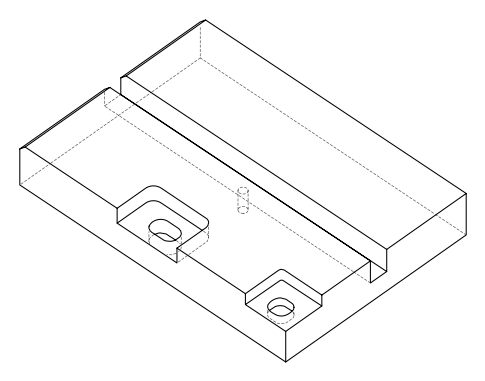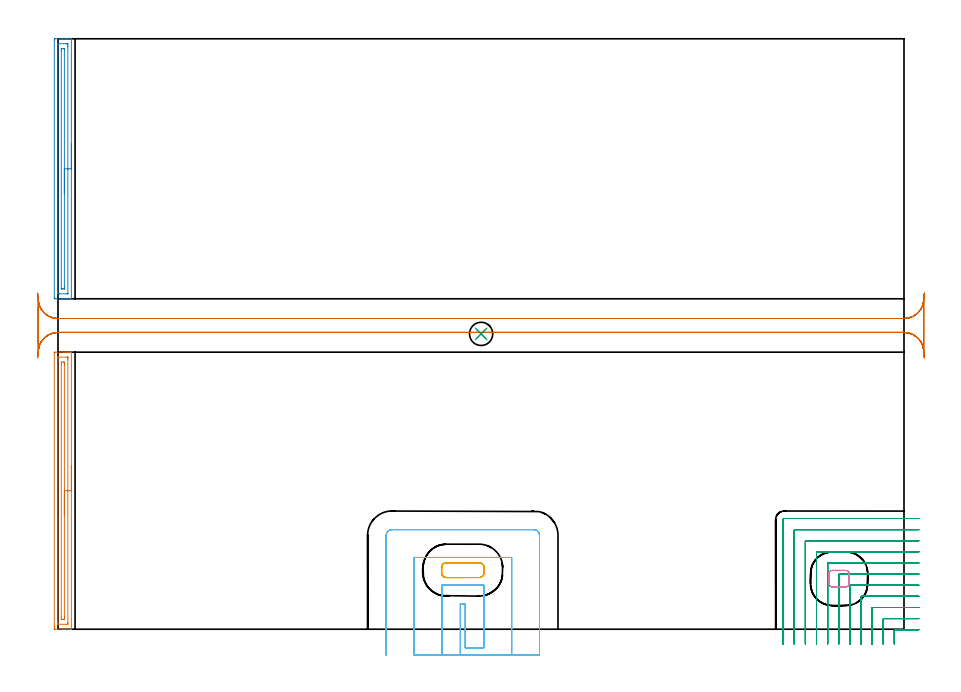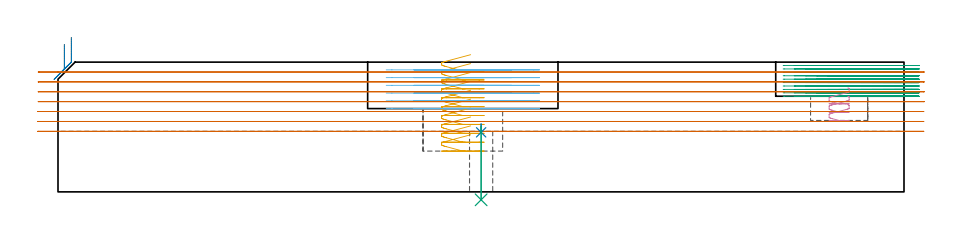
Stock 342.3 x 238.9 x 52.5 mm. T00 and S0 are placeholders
(PLAN: 9 operations, 5 tool changes, 41.3 min)
(1 AREA_MILL | FG_CHAMFER_SURFACE | UGT0205_001 | 2.87 min | 2774 mm3)
(2 AREA_MILL_1 | FG_CHAMFER_SURFACE_1 | UGT0205_001 | 2.71 min | 2609 mm3)
(3 MILL_CORNER_NOTCH_RECTANGULAR | CORNER_NOTCH_RECTANGULAR | UGT0201_014 | Follow Part, ap 1.5, ae 75% | 15.51 min | 34209 mm3)
(4 MILL_RECTANGULAR_POCKET | POCKET_RECTANGULAR_STRAIGHT | UGT0201_133 | Follow Part, ap 3.75, ae 75% | 0.47 min | 4256 mm3)
(5 MILL_RECTANGULAR_POCKET_1 | POCKET_RECTANGULAR_STRAIGHT_1 | UGT0201_133 | Follow Part, ap 3.75, ae 75% | 1.91 min | 21567 mm3)
(6 MILL_SLOT | SLOT_PARTIAL_RECTANGULAR | UGT0201_133 | Follow Part, ap 3.75, ae 75% | 6.92 min | 57169 mm3)
(7 MILL_RECTANGULAR_SLOT | SLOT_RECTANGULAR | UGT0201_008 | Follow Part, ap 4, ae 75% | 10.75 min | 206819 mm3)
(8 SPOT_DRILL | STEP1HOLE | NXT0321_9005460120000 | 0.03 min | 2 mm3)
(9 DRILL_THROUGH_HOLE_INTO_CENTER | STEP1HOLE | NXT0301_065 | 0.13 min | 1690 mm3)
(TOOL UGT0205_001 | Chamfer Mill 20 x 3 x 45 deg. | D20 FL50 Z2)
(TOOL UGT0201_014 | End mill 6 mm | D6 FL24 Z4)
(TOOL UGT0201_133 | Carbide End Mill 15.0 | D15 FL30 Z4)
(TOOL UGT0201_008 | End Mill 16 mm | D16 FL32 Z4)
(TOOL NXT0321_9005460120000 | NC Spot Drill, 142deg, 12mm, Carbide, Uncoated | D12 PA142 FL30 Z2)
(TOOL NXT0301_065 | Carbide Drill 9.4mm [860.1-0940-075A1-MM 2214] | D9.4 PA140 FL98 Z2)
(OP 1 AREA_MILL)
G17 G21 G94 G90
T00 M6
G54
G17 G0 G90 X5.4 Y66.05 S1061 M3
G43 Z62.5 H0
G94 G1 Y66.012 Z61.628 F250.
Y65.898 Z60.764
Y65.709 Z59.912
Y65.447 Z59.08
Y65.113 Z58.274
Y64.71 Z57.5
Y64.242 Z56.764
Y63.71 Z56.072
Y63.121 Z55.429
Y62.478 Z54.84
Y61.786 Z54.308
Y61.05 Z53.84
Y60.276 Z53.437
Y59.47 Z53.103
Y58.638 Z52.841
Y57.786 Z52.652
Y56.922 Z52.538
Y56.05 Z52.5
Y0.179
X5.398 Y0.01 Z52.489
X5.249 Y0.002 Z52.341
X5.094 Y0. Z52.193
X4.844 Z51.944
X4.141 Z51.236
X2.913 Z50.01
X2.388 Z49.483
X1.774 Z48.87
X-1.118 Y0.001 Z45.979
X-1.336 Y0.004 Z45.761
X-1.492 Y0.01 Z45.605
X-1.497 Y0.24 Z45.601
X-1.5 Y0.626 Z45.6
Y1.016
X-1.499 Y111.474 Z45.601
X-1.497 Y111.86 Z45.602
X-1.492 Y112.09 Z45.605
X-1.118 Y112.1 Z45.979
X2.388 Z49.483
X2.913 Z50.01
X3.265 Z50.361
X3.79 Z50.886
X4.141 Z51.236
X4.844 Z51.944
X5.094 Z52.193
X5.249 Y112.098 Z52.341
X5.398 Y112.09 Z52.489
X5.4 Y111.921 Z52.5
Y56.05
X3.986 Z51.086
X3.985 Y2.573 Z51.085
Y2.414
X3.98 Y2.047 Z51.08
X3.979 Y2.01 Z51.079
X3.914 Y2.006 Z51.014
X3.806 Y2.003 Z50.906
X3.67 Y2. Z50.77
X0.164 Y2.001 Z47.264
X-0.019 Y2.005 Z47.081
X-0.053 Y2.009 Z47.047
X-0.079 Y2.015 Z47.021
X-0.08 Y2.057 Z47.02
X-0.084 Y2.254 Z47.016
X-0.085 Y2.414 Z47.015
X-0.086 Y3.149 Z47.014
X-0.085 Y109.527 Z47.015
X-0.084 Y109.686 Z47.016
X-0.08 Y110.053 Z47.02
X-0.079 Y110.09 Z47.021
X-0.014 Y110.094 Z47.086
X0.094 Y110.097 Z47.194
X0.23 Y110.1 Z47.33
X3.736 Y110.099 Z50.836
X3.919 Y110.095 Z51.019
X3.953 Y110.091 Z51.053
X3.979 Y110.085 Z51.079
X3.98 Y110.043 Z51.08
X3.984 Y109.846 Z51.084
X3.985 Y109.686 Z51.085
X3.986 Y108.951 Z51.086
Y56.05
X2.572 Z49.672
X2.571 Y4.91 Z49.671
X2.566 Y4.202 Z49.666
X2.565 Y4.022 Z49.665
X2.388 Y4.01 Z49.488
X1.705 Y4.004 Z48.805
X1.512 Y4.01 Z48.612
X1.335 Y4.024 Z48.435
X1.332 Y4.202 Z48.432
X1.33 Y4.387 Z48.43
X1.329 Y5.096 Z48.429
X1.328 Y5.283 Z48.428
X1.329 Y107.19 Z48.429
X1.334 Y107.898 Z48.434
X1.336 Y108.078 Z48.436
X1.512 Y108.09 Z48.612
X2.195 Y108.096 Z49.295
X2.388 Y108.09 Z49.488
X2.565 Y108.076 Z49.665
X2.568 Y107.898 Z49.668
X2.57 Y107.713 Z49.67
X2.571 Y107.004 Z49.671
X2.572 Y106.817 Z49.672
Y56.05
Y55.178 Z49.71
Y54.313 Z49.824
Y53.462 Z50.012
Y52.63 Z50.275
Y51.824 Z50.609
Y51.05 Z51.011
Y50.314 Z51.48
Y49.622 Z52.011
Y48.979 Z52.601
Y48.39 Z53.244
Y47.858 Z53.936
Y47.39 Z54.672
Y46.987 Z55.445
Y46.653 Z56.251
Y46.391 Z57.083
Y46.202 Z57.935
Y46.088 Z58.8
Y46.05 Z59.672
G0 Z62.5
M5
M2
(OP 2 AREA_MILL_1)
G17 G21 G94 G90
T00 M6
G54
G17 G0 G90 X5.4 Y196.3 S1061 M3
G43 Z62.5 H0
G94 G1 Y196.262 Z61.628 F250.
Y196.148 Z60.764
Y195.959 Z59.912
Y195.697 Z59.08
Y195.363 Z58.274
Y194.96 Z57.5
Y194.492 Z56.764
Y193.96 Z56.072
Y193.371 Z55.429
Y192.728 Z54.84
Y192.036 Z54.308
Y191.3 Z53.84
Y190.526 Z53.437
Y189.72 Z53.103
Y188.888 Z52.841
Y188.037 Z52.652
Y187.172 Z52.538
Y186.3 Z52.5
Y133.819
X5.397 Y133.71 Z52.489
X5.299 Y133.702 Z52.392
X5.195 Y133.7 Z52.293
X4.547 Z51.646
X3.735 Z50.834
X3.265 Z50.361
X3.03 Z50.126
X2.388 Z49.485
X2.153 Z49.25
X1.512 Z48.606
X-1.118 Y133.701 Z45.978
X-1.336 Y133.704 Z45.76
X-1.491 Y133.71 Z45.605
X-1.496 Y133.88 Z45.602
X-1.499 Y134.264 Z45.601
Y238.336
X-1.496 Y238.72 Z45.602
X-1.491 Y238.89 Z45.605
X-1.118 Y238.9 Z45.978
X1.512 Z48.606
X2.153 Z49.25
X2.388 Z49.485
X3.03 Z50.126
X3.265 Z50.361
X3.735 Z50.834
X5.195 Z52.293
X5.299 Y238.898 Z52.392
X5.397 Y238.89 Z52.489
X5.4 Y238.781 Z52.5
Y186.3
X3.986 Z51.086
X3.985 Y135.86 Z51.085
X3.984 Y135.769 Z51.084
X3.981 Y135.724 Z51.081
X3.98 Y135.71 Z51.08
X3.941 Y135.708 Z51.041
X3.602 Y135.701 Z50.702
X0.635 Z47.735
X0.093 Y135.704 Z47.193
X-0.029 Y135.71 Z47.071
X-0.079 Y135.729 Z47.021
X-0.083 Y135.882 Z47.017
X-0.084 Y136.043 Z47.016
X-0.086 Y136.775 Z47.014
Y136.933
X-0.085 Y236.74 Z47.015
X-0.084 Y236.831 Z47.016
X-0.081 Y236.876 Z47.019
X-0.08 Y236.89 Z47.02
X-0.041 Y236.892 Z47.059
X0.298 Y236.899 Z47.398
X3.265 Z50.365
X3.807 Y236.896 Z50.907
X3.929 Y236.89 Z51.029
X3.979 Y236.871 Z51.079
X3.983 Y236.718 Z51.083
X3.984 Y236.557 Z51.084
X3.986 Y235.825 Z51.086
Y235.667
Y186.3
X2.572 Z49.672
X2.571 Y138.526 Z49.671
X2.569 Y137.822 Z49.669
X2.566 Y137.73 Z49.666
X2.565 Y137.714 Z49.665
X2.548 Y137.709 Z49.648
X2.506 Y137.702 Z49.606
X2.388 Y137.701 Z49.488
X1.631 Z48.731
X1.512 Y137.704 Z48.612
X1.392 Y137.71 Z48.492
X1.335 Y137.72 Z48.435
X1.332 Y137.761 Z48.432
X1.331 Y137.822 Z48.431
X1.329 Y138.008 Z48.429
Y234.074
X1.331 Y234.778 Z48.431
X1.334 Y234.87 Z48.434
X1.335 Y234.886 Z48.435
X1.352 Y234.891 Z48.452
X1.394 Y234.898 Z48.494
X1.512 Y234.899 Z48.612
X2.269 Z49.369
X2.388 Y234.896 Z49.488
X2.508 Y234.89 Z49.608
X2.565 Y234.881 Z49.665
X2.568 Y234.839 Z49.668
X2.569 Y234.778 Z49.669
X2.571 Y234.592 Z49.671
X2.572 Y186.3 Z49.672
Y185.428 Z49.71
Y184.564 Z49.823
Y183.712 Z50.012
Y182.88 Z50.275
Y182.074 Z50.608
Y181.3 Z51.011
Y180.564 Z51.48
Y179.872 Z52.011
Y179.229 Z52.6
Y178.64 Z53.244
Y178.109 Z53.936
Y177.64 Z54.672
Y177.237 Z55.445
Y176.903 Z56.251
Y176.641 Z57.083
Y176.452 Z57.935
Y176.338 Z58.8
Y176.3 Z59.672
G0 Z62.5
M5
M2
(OP 3 MILL_CORNER_NOTCH_RECTANGULAR)
G17 G21 G94 G90
T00 M6
G54
G17 G0 G90 X348.293 Y-0.2 S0 M3
G43 Z62.5 H0
Z51.12
G94 G1 X345.293 F250.
X338.697 F500.
G3 X338.4 Y-0.497 R0.3
G1 Y-3.
Y-6. F250.
G0 Z62.5
X348.3 Y4.3
Z51.12
G1 X345.3
X334.197 F500.
G3 X333.9 Y4.003 R0.3
G1 Y-3.
Y-6. F250.
G0 Z62.5
X348.3 Y8.8
Z51.12
G1 X345.3
X329.697 F500.
G3 X329.4 Y8.503 R0.3
G1 Y-3.
Y-6. F250.
G0 Z62.5
X348.3 Y13.3
Z51.12
G1 X345.3
X325.197 F500.
G3 X324.9 Y13.003 R0.3
G1 Y-3.
Y-6. F250.
G0 Z62.5
X348.3 Y17.8
Z51.12
G1 X345.3
X320.697 F500.
G3 X320.4 Y17.503 R0.3
G1 Y-3.
Y-6. F250.
G0 Z62.5
X348.3 Y22.3
Z51.12
G1 X345.3
X316.197 F500.
G3 X315.9 Y22.003 R0.3
G1 Y-3.
Y-6. F250.
G0 Z62.5
X348.3 Y26.8
Z51.12
G1 X345.3
X311.697 F500.
G3 X311.4 Y26.503 R0.3
G1 Y-3.
Y-6. F250.
G0 Z62.5
X348.3 Y31.3
Z51.12
G1 X345.3
X307.198 F500.
G3 X306.9 Y31.002 R0.3
G1 Y-3.
Y-6. F250.
G0 Z62.5
X348.3 Y35.8
Z51.12
G1 X345.3
X302.698 F500.
G3 X302.4 Y35.502 R0.3
G1 Y-3.
Y-6. F250.
G0 Z62.5
X348.3 Y40.3
Z51.12
G1 X345.3
X298.198 F500.
G3 X297.9 Y40.002 R0.3
G1 Y-3.
Y-6. F250.
G0 Z62.5
X348.3 Y44.8
Z51.12
G1 X345.3
X293.8 F500.
G3 X293.4 Y44.4 R0.4
G1 Y-3.
Y-6. F250.
G0 Z62.5
X348.293 Y-0.2
Z49.74
G1 X345.293
X338.697 F500.
G3 X338.4 Y-0.497 R0.3
G1 Y-3.
Y-6. F250.
G0 Z62.5
X348.3 Y4.3
Z49.74
G1 X345.3
X334.197 F500.
G3 X333.9 Y4.003 R0.3
G1 Y-3.
Y-6. F250.
G0 Z62.5
X348.3 Y8.8
Z49.74
G1 X345.3
X329.697 F500.
G3 X329.4 Y8.503 R0.3
G1 Y-3.
Y-6. F250.
G0 Z62.5
X348.3 Y13.3
Z49.74
G1 X345.3
X325.197 F500.
G3 X324.9 Y13.003 R0.3
G1 Y-3.
Y-6. F250.
G0 Z62.5
X348.3 Y17.8
Z49.74
G1 X345.3
X320.697 F500.
G3 X320.4 Y17.503 R0.3
G1 Y-3.
Y-6. F250.
G0 Z62.5
X348.3 Y22.3
Z49.74
G1 X345.3
X316.197 F500.
G3 X315.9 Y22.003 R0.3
G1 Y-3.
Y-6. F250.
G0 Z62.5
X348.3 Y26.8
Z49.74
G1 X345.3
X311.697 F500.
G3 X311.4 Y26.503 R0.3
G1 Y-3.
Y-6. F250.
G0 Z62.5
X348.3 Y31.3
Z49.74
G1 X345.3
X307.198 F500.
G3 X306.9 Y31.002 R0.3
G1 Y-3.
Y-6. F250.
G0 Z62.5
X348.3 Y35.8
Z49.74
G1 X345.3
X302.698 F500.
G3 X302.4 Y35.502 R0.3
G1 Y-3.
Y-6. F250.
G0 Z62.5
X348.3 Y40.3
Z49.74
G1 X345.3
X298.198 F500.
G3 X297.9 Y40.002 R0.3
G1 Y-3.
Y-6. F250.
G0 Z62.5
X348.3 Y44.8
Z49.74
G1 X345.3
X293.8 F500.
G3 X293.4 Y44.4 R0.4
G1 Y-3.
Y-6. F250.
G0 Z62.5
X348.293 Y-0.2
Z48.36
G1 X345.293
X338.697 F500.
G3 X338.4 Y-0.497 R0.3
G1 Y-3.
Y-6. F250.
G0 Z62.5
X348.3 Y4.3
Z48.36
G1 X345.3
X334.197 F500.
G3 X333.9 Y4.003 R0.3
G1 Y-3.
Y-6. F250.
G0 Z62.5
X348.3 Y8.8
Z48.36
G1 X345.3
X329.697 F500.
G3 X329.4 Y8.503 R0.3
G1 Y-3.
Y-6. F250.
G0 Z62.5
X348.3 Y13.3
Z48.36
G1 X345.3
X325.197 F500.
G3 X324.9 Y13.003 R0.3
G1 Y-3.
Y-6. F250.
G0 Z62.5
X348.3 Y17.8
Z48.36
G1 X345.3
X320.697 F500.
G3 X320.4 Y17.503 R0.3
G1 Y-3.
Y-6. F250.
G0 Z62.5
X348.3 Y22.3
Z48.36
G1 X345.3
X316.197 F500.
G3 X315.9 Y22.003 R0.3
G1 Y-3.
Y-6. F250.
G0 Z62.5
X348.3 Y26.8
Z48.36
G1 X345.3
X311.697 F500.
G3 X311.4 Y26.503 R0.3
G1 Y-3.
Y-6. F250.
G0 Z62.5
X348.3 Y31.3
Z48.36
G1 X345.3
X307.198 F500.
G3 X306.9 Y31.002 R0.3
G1 Y-3.
Y-6. F250.
G0 Z62.5
X348.3 Y35.8
Z48.36
G1 X345.3
X302.698 F500.
G3 X302.4 Y35.502 R0.3
G1 Y-3.
Y-6. F250.
G0 Z62.5
X348.3 Y40.3
Z48.36
G1 X345.3
X298.198 F500.
G3 X297.9 Y40.002 R0.3
G1 Y-3.
Y-6. F250.
G0 Z62.5
X348.3 Y44.8
Z48.36
G1 X345.3
X293.8 F500.
G3 X293.4 Y44.4 R0.4
G1 Y-3.
Y-6. F250.
G0 Z62.5
X348.293 Y-0.2
Z46.98
G1 X345.293
X338.697 F500.
G3 X338.4 Y-0.497 R0.3
G1 Y-3.
Y-6. F250.
G0 Z62.5
X348.3 Y4.3
Z46.98
G1 X345.3
X334.197 F500.
G3 X333.9 Y4.003 R0.3
G1 Y-3.
Y-6. F250.
G0 Z62.5
X348.3 Y8.8
Z46.98
G1 X345.3
X329.697 F500.
G3 X329.4 Y8.503 R0.3
G1 Y-3.
Y-6. F250.
G0 Z62.5
X348.3 Y13.3
Z46.98
G1 X345.3
X325.197 F500.
G3 X324.9 Y13.003 R0.3
G1 Y-3.
Y-6. F250.
G0 Z62.5
X348.3 Y17.8
Z46.98
G1 X345.3
X320.697 F500.
G3 X320.4 Y17.503 R0.3
G1 Y-3.
Y-6. F250.
G0 Z62.5
X348.3 Y22.3
Z46.98
G1 X345.3
X316.197 F500.
G3 X315.9 Y22.003 R0.3
G1 Y-3.
Y-6. F250.
G0 Z62.5
X348.3 Y26.8
Z46.98
G1 X345.3
X311.697 F500.
G3 X311.4 Y26.503 R0.3
G1 Y-3.
Y-6. F250.
G0 Z62.5
X348.3 Y31.3
Z46.98
G1 X345.3
X307.198 F500.
G3 X306.9 Y31.002 R0.3
G1 Y-3.
Y-6. F250.
G0 Z62.5
X348.3 Y35.8
Z46.98
G1 X345.3
X302.698 F500.
G3 X302.4 Y35.502 R0.3
G1 Y-3.
Y-6. F250.
G0 Z62.5
X348.3 Y40.3
Z46.98
G1 X345.3
X298.198 F500.
G3 X297.9 Y40.002 R0.3
G1 Y-3.
Y-6. F250.
G0 Z62.5
X348.3 Y44.8
Z46.98
G1 X345.3
X293.8 F500.
G3 X293.4 Y44.4 R0.4
G1 Y-3.
Y-6. F250.
G0 Z62.5
X348.293 Y-0.2
Z45.6
G1 X345.293
X338.697 F500.
G3 X338.4 Y-0.497 R0.3
G1 Y-3.
Y-6. F250.
G0 Z62.5
X348.3 Y4.3
Z45.6
G1 X345.3
X334.197 F500.
G3 X333.9 Y4.003 R0.3
G1 Y-3.
Y-6. F250.
G0 Z62.5
X348.3 Y8.8
Z45.6
G1 X345.3
X329.697 F500.
G3 X329.4 Y8.503 R0.3
G1 Y-3.
Y-6. F250.
G0 Z62.5
X348.3 Y13.3
Z45.6
G1 X345.3
X325.197 F500.
G3 X324.9 Y13.003 R0.3
G1 Y-3.
Y-6. F250.
G0 Z62.5
X348.3 Y17.8
Z45.6
G1 X345.3
X320.697 F500.
G3 X320.4 Y17.503 R0.3
G1 Y-3.
Y-6. F250.
G0 Z62.5
X348.3 Y22.3
Z45.6
G1 X345.3
X316.197 F500.
G3 X315.9 Y22.003 R0.3
G1 Y-3.
Y-6. F250.
G0 Z62.5
X348.3 Y26.8
Z45.6
G1 X345.3
X311.697 F500.
G3 X311.4 Y26.503 R0.3
G1 Y-3.
Y-6. F250.
G0 Z62.5
X348.3 Y31.3
Z45.6
G1 X345.3
X307.198 F500.
G3 X306.9 Y31.002 R0.3
G1 Y-3.
Y-6. F250.
G0 Z62.5
X348.3 Y35.8
Z45.6
G1 X345.3
X302.698 F500.
G3 X302.4 Y35.502 R0.3
G1 Y-3.
Y-6. F250.
G0 Z62.5
X348.3 Y40.3
Z45.6
G1 X345.3
X298.198 F500.
G3 X297.9 Y40.002 R0.3
G1 Y-3.
Y-6. F250.
G0 Z62.5
X348.3 Y44.8
Z45.6
G1 X345.3
X293.8 F500.
G3 X293.4 Y44.4 R0.4
G1 Y-3.
Y-6. F250.
G0 Z62.5
X348.293 Y-0.2
Z44.22
G1 X345.293
X338.697 F500.
G3 X338.4 Y-0.497 R0.3
G1 Y-3.
Y-6. F250.
G0 Z62.5
X348.3 Y4.3
Z44.22
G1 X345.3
X334.197 F500.
G3 X333.9 Y4.003 R0.3
G1 Y-3.
Y-6. F250.
G0 Z62.5
X348.3 Y8.8
Z44.22
G1 X345.3
X329.697 F500.
G3 X329.4 Y8.503 R0.3
G1 Y-3.
Y-6. F250.
G0 Z62.5
X348.3 Y13.3
Z44.22
G1 X345.3
X325.197 F500.
G3 X324.9 Y13.003 R0.3
G1 Y-3.
Y-6. F250.
G0 Z62.5
X348.3 Y17.8
Z44.22
G1 X345.3
X320.697 F500.
G3 X320.4 Y17.503 R0.3
G1 Y-3.
Y-6. F250.
G0 Z62.5
X348.3 Y22.3
Z44.22
G1 X345.3
X316.197 F500.
G3 X315.9 Y22.003 R0.3
G1 Y-3.
Y-6. F250.
G0 Z62.5
X348.3 Y26.8
Z44.22
G1 X345.3
X311.697 F500.
G3 X311.4 Y26.503 R0.3
G1 Y-3.
Y-6. F250.
G0 Z62.5
X348.3 Y31.3
Z44.22
G1 X345.3
X307.198 F500.
G3 X306.9 Y31.002 R0.3
G1 Y-3.
Y-6. F250.
G0 Z62.5
X348.3 Y35.8
Z44.22
G1 X345.3
X302.698 F500.
G3 X302.4 Y35.502 R0.3
G1 Y-3.
Y-6. F250.
G0 Z62.5
X348.3 Y40.3
Z44.22
G1 X345.3
X298.198 F500.
G3 X297.9 Y40.002 R0.3
G1 Y-3.
Y-6. F250.
G0 Z62.5
X348.3 Y44.8
Z44.22
G1 X345.3
X293.8 F500.
G3 X293.4 Y44.4 R0.4
G1 Y-3.
Y-6. F250.
G0 Z62.5
X348.293 Y-0.2
Z42.84
G1 X345.293
X338.697 F500.
G3 X338.4 Y-0.497 R0.3
G1 Y-3.
Y-6. F250.
G0 Z62.5
X348.3 Y4.3
Z42.84
G1 X345.3
X334.197 F500.
G3 X333.9 Y4.003 R0.3
G1 Y-3.
Y-6. F250.
G0 Z62.5
X348.3 Y8.8
Z42.84
G1 X345.3
X329.697 F500.
G3 X329.4 Y8.503 R0.3
G1 Y-3.
Y-6. F250.
G0 Z62.5
X348.3 Y13.3
Z42.84
G1 X345.3
X325.197 F500.
G3 X324.9 Y13.003 R0.3
G1 Y-3.
Y-6. F250.
G0 Z62.5
X348.3 Y17.8
Z42.84
G1 X345.3
X320.697 F500.
G3 X320.4 Y17.503 R0.3
G1 Y-3.
Y-6. F250.
G0 Z62.5
X348.3 Y22.3
Z42.84
G1 X345.3
X316.197 F500.
G3 X315.9 Y22.003 R0.3
G1 Y-3.
Y-6. F250.
G0 Z62.5
X348.3 Y26.8
Z42.84
G1 X345.3
X311.697 F500.
G3 X311.4 Y26.503 R0.3
G1 Y-3.
Y-6. F250.
G0 Z62.5
X348.3 Y31.3
Z42.84
G1 X345.3
X307.198 F500.
G3 X306.9 Y31.002 R0.3
G1 Y-3.
Y-6. F250.
G0 Z62.5
X348.3 Y35.8
Z42.84
G1 X345.3
X302.698 F500.
G3 X302.4 Y35.502 R0.3
G1 Y-3.
Y-6. F250.
G0 Z62.5
X348.3 Y40.3
Z42.84
G1 X345.3
X298.198 F500.
G3 X297.9 Y40.002 R0.3
G1 Y-3.
Y-6. F250.
G0 Z62.5
X348.3 Y44.8
Z42.84
G1 X345.3
X293.8 F500.
G3 X293.4 Y44.4 R0.4
G1 Y-3.
Y-6. F250.
G0 Z62.5
X348.293 Y-0.2
Z41.46
G1 X345.293
X338.697 F500.
G3 X338.4 Y-0.497 R0.3
G1 Y-3.
Y-6. F250.
G0 Z62.5
X348.3 Y4.3
Z41.46
G1 X345.3
X334.197 F500.
G3 X333.9 Y4.003 R0.3
G1 Y-3.
Y-6. F250.
G0 Z62.5
X348.3 Y8.8
Z41.46
G1 X345.3
X329.697 F500.
G3 X329.4 Y8.503 R0.3
G1 Y-3.
Y-6. F250.
G0 Z62.5
X348.3 Y13.3
Z41.46
G1 X345.3
X325.197 F500.
G3 X324.9 Y13.003 R0.3
G1 Y-3.
Y-6. F250.
G0 Z62.5
X348.3 Y17.8
Z41.46
G1 X345.3
X320.697 F500.
G3 X320.4 Y17.503 R0.3
G1 Y-3.
Y-6. F250.
G0 Z62.5
X348.3 Y22.3
Z41.46
G1 X345.3
X316.197 F500.
G3 X315.9 Y22.003 R0.3
G1 Y-3.
Y-6. F250.
G0 Z62.5
X348.3 Y26.8
Z41.46
G1 X345.3
X311.697 F500.
G3 X311.4 Y26.503 R0.3
G1 Y-3.
Y-6. F250.
G0 Z62.5
X348.3 Y31.3
Z41.46
G1 X345.3
X307.198 F500.
G3 X306.9 Y31.002 R0.3
G1 Y-3.
Y-6. F250.
G0 Z62.5
X348.3 Y35.8
Z41.46
G1 X345.3
X302.698 F500.
G3 X302.4 Y35.502 R0.3
G1 Y-3.
Y-6. F250.
G0 Z62.5
X348.3 Y40.3
Z41.46
G1 X345.3
X298.198 F500.
G3 X297.9 Y40.002 R0.3
G1 Y-3.
Y-6. F250.
G0 Z62.5
X348.3 Y44.8
Z41.46
G1 X345.3
X293.8 F500.
G3 X293.4 Y44.4 R0.4
G1 Y-3.
Y-6. F250.
G0 Z62.5
X348.293 Y-0.2
Z40.08
G1 X345.293
X338.697 F500.
G3 X338.4 Y-0.497 R0.3
G1 Y-3.
Y-6. F250.
G0 Z62.5
X348.3 Y4.3
Z40.08
G1 X345.3
X334.197 F500.
G3 X333.9 Y4.003 R0.3
G1 Y-3.
Y-6. F250.
G0 Z62.5
X348.3 Y8.8
Z40.08
G1 X345.3
X329.697 F500.
G3 X329.4 Y8.503 R0.3
G1 Y-3.
Y-6. F250.
G0 Z62.5
X348.3 Y13.3
Z40.08
G1 X345.3
X325.197 F500.
G3 X324.9 Y13.003 R0.3
G1 Y-3.
Y-6. F250.
G0 Z62.5
X348.3 Y17.8
Z40.08
G1 X345.3
X320.697 F500.
G3 X320.4 Y17.503 R0.3
G1 Y-3.
Y-6. F250.
G0 Z62.5
X348.3 Y22.3
Z40.08
G1 X345.3
X316.197 F500.
G3 X315.9 Y22.003 R0.3
G1 Y-3.
Y-6. F250.
G0 Z62.5
X348.3 Y26.8
Z40.08
G1 X345.3
X311.697 F500.
G3 X311.4 Y26.503 R0.3
G1 Y-3.
Y-6. F250.
G0 Z62.5
X348.3 Y31.3
Z40.08
G1 X345.3
X307.198 F500.
G3 X306.9 Y31.002 R0.3
G1 Y-3.
Y-6. F250.
G0 Z62.5
X348.3 Y35.8
Z40.08
G1 X345.3
X302.698 F500.
G3 X302.4 Y35.502 R0.3
G1 Y-3.
Y-6. F250.
G0 Z62.5
X348.3 Y40.3
Z40.08
G1 X345.3
X298.198 F500.
G3 X297.9 Y40.002 R0.3
G1 Y-3.
Y-6. F250.
G0 Z62.5
X348.3 Y44.8
Z40.08
G1 X345.3
X293.8 F500.
G3 X293.4 Y44.4 R0.4
G1 Y-3.
Y-6. F250.
G0 Z62.5
X348.293 Y-0.2
Z38.7
G1 X345.293
X338.697 F500.
G3 X338.4 Y-0.497 R0.3
G1 Y-3.
Y-6. F250.
G0 Z62.5
X348.3 Y4.3
Z38.7
G1 X345.3
X334.197 F500.
G3 X333.9 Y4.003 R0.3
G1 Y-3.
Y-6. F250.
G0 Z62.5
X348.3 Y8.8
Z38.7
G1 X345.3
X329.697 F500.
G3 X329.4 Y8.503 R0.3
G1 Y-3.
Y-6. F250.
G0 Z62.5
X348.3 Y13.3
Z38.7
G1 X345.3
X325.197 F500.
G3 X324.9 Y13.003 R0.3
G1 Y-3.
Y-6. F250.
G0 Z62.5
X348.3 Y17.8
Z38.7
G1 X345.3
X320.697 F500.
G3 X320.4 Y17.503 R0.3
G1 Y-3.
Y-6. F250.
G0 Z62.5
X348.3 Y22.3
Z38.7
G1 X345.3
X316.197 F500.
G3 X315.9 Y22.003 R0.3
G1 Y-3.
Y-6. F250.
G0 Z62.5
X348.3 Y26.8
Z38.7
G1 X345.3
X311.697 F500.
G3 X311.4 Y26.503 R0.3
G1 Y-3.
Y-6. F250.
G0 Z62.5
X348.3 Y31.3
Z38.7
G1 X345.3
X307.198 F500.
G3 X306.9 Y31.002 R0.3
G1 Y-3.
Y-6. F250.
G0 Z62.5
X348.3 Y35.8
Z38.7
G1 X345.3
X302.698 F500.
G3 X302.4 Y35.502 R0.3
G1 Y-3.
Y-6. F250.
G0 Z62.5
X348.3 Y40.3
Z38.7
G1 X345.3
X298.198 F500.
G3 X297.9 Y40.002 R0.3
G1 Y-3.
Y-6. F250.
G0 Z62.5
X348.3 Y44.8
Z38.7
G1 X345.3
X293.8 F500.
G3 X293.4 Y44.4 R0.4
G1 Y-3.
Y-6. F250.
G0 Z62.5
M5
M2
(OP 4 MILL_RECTANGULAR_POCKET)
G17 G21 G94 G90
T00 M6
G54
G17 G0 G90 X319.59 Y17.372 S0 M3
G43 Z62.5 H0
Z42.014
G94 G1 X319.723 Y17.477 Z41.969 F250.
X319.911 Y17.715 Z41.888
X320.039 Y17.989 Z41.807
X320.1 Y18.286 Z41.725
Y22.614 Z40.566
X320.039 Y22.911 Z40.485
X319.911 Y23.185 Z40.403
X319.723 Y23.423 Z40.322
X319.485 Y23.611 Z40.241
X319.211 Y23.739 Z40.16
X318.914 Y23.8 Z40.079
X313.186 Z38.544
X312.889 Y23.739 Z38.463
X312.615 Y23.611 Z38.382
X312.377 Y23.423 Z38.3
X312.189 Y23.185 Z38.219
X312.061 Y22.911 Z38.138
X312. Y22.614 Z38.057
Y18.286 Z36.897
X312.061 Y17.989 Z36.816
X312.189 Y17.715 Z36.735
X312.377 Y17.477 Z36.654
X312.615 Y17.289 Z36.573
X312.889 Y17.161 Z36.491
X313.186 Y17.1 Z36.41
X313.3 Z36.38
X316.05 Z35.643
X318.8 F500.
G3 X320.1 Y18.4 R1.3
G1 Y22.5
G3 X318.8 Y23.8 R1.3
G1 X313.3
G3 X312. Y22.5 R1.3
G1 Y18.4
G3 X313.3 Y17.1 R1.3
G1 X316.05
X317.05
G0 X319.59 Y17.372 Z38.643
G1 X319.723 Y17.477 Z38.597 F250.
X319.911 Y17.715 Z38.516
X320.039 Y17.989 Z38.435
X320.1 Y18.286 Z38.354
Y22.614 Z37.194
X320.039 Y22.911 Z37.113
X319.911 Y23.185 Z37.032
X319.723 Y23.423 Z36.951
X319.485 Y23.611 Z36.87
X319.211 Y23.739 Z36.788
X318.914 Y23.8 Z36.707
X313.186 Z35.172
X312.889 Y23.739 Z35.091
X312.615 Y23.611 Z35.01
X312.377 Y23.423 Z34.929
X312.189 Y23.185 Z34.848
X312.061 Y22.911 Z34.767
X312. Y22.614 Z34.686
Y18.286 Z33.526
X312.061 Y17.989 Z33.445
X312.189 Y17.715 Z33.363
X312.377 Y17.477 Z33.282
X312.615 Y17.289 Z33.201
X312.889 Y17.161 Z33.12
X313.186 Y17.1 Z33.039
X313.3 Z33.008
X316.05 Z32.271
X318.8 F500.
G3 X320.1 Y18.4 R1.3
G1 Y22.5
G3 X318.8 Y23.8 R1.3
G1 X313.3
G3 X312. Y22.5 R1.3
G1 Y18.4
G3 X313.3 Y17.1 R1.3
G1 X316.05
X317.05
G0 X319.59 Y17.372 Z35.271
G1 X319.723 Y17.477 Z35.226 F250.
X319.911 Y17.715 Z35.145
X320.039 Y17.989 Z35.064
X320.1 Y18.286 Z34.983
Y22.614 Z33.823
X320.039 Y22.911 Z33.742
X319.911 Y23.185 Z33.661
X319.723 Y23.423 Z33.579
X319.485 Y23.611 Z33.498
X319.211 Y23.739 Z33.417
X318.914 Y23.8 Z33.336
X313.186 Z31.801
X312.889 Y23.739 Z31.72
X312.615 Y23.611 Z31.639
X312.377 Y23.423 Z31.558
X312.189 Y23.185 Z31.476
X312.061 Y22.911 Z31.395
X312. Y22.614 Z31.314
Y18.286 Z30.154
X312.061 Y17.989 Z30.073
X312.189 Y17.715 Z29.992
X312.377 Y17.477 Z29.911
X312.615 Y17.289 Z29.83
X312.889 Y17.161 Z29.749
X313.186 Y17.1 Z29.667
X313.3 Z29.637
X316.05 Z28.9
X318.8 F500.
G3 X320.1 Y18.4 R1.3
G1 Y22.5
G3 X318.8 Y23.8 R1.3
G1 X313.3
G3 X312. Y22.5 R1.3
G1 Y18.4
G3 X313.3 Y17.1 R1.3
G1 X316.05
X317.05
G0 Z62.5
M5
M2
(OP 5 MILL_RECTANGULAR_POCKET_1)
G17 G21 G94 G90
T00 M6
G54
G17 G0 G90 X166.941 Y26.9 S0 M3
G43 Z62.5 H0
Z55.5
G94 G1 X157.058 Z52.852 F250.
X156.705 Y26.843 Z52.756
X156.368 Y26.724 Z52.66
X156.057 Y26.547 Z52.564
X155.782 Y26.318 Z52.468
X155.553 Y26.043 Z52.373
X155.376 Y25.732 Z52.277
X155.257 Y25.395 Z52.181
X155.2 Y25.042 Z52.085
Y22.758 Z51.473
X155.257 Y22.405 Z51.377
X155.376 Y22.068 Z51.282
X155.553 Y21.757 Z51.186
X155.782 Y21.482 Z51.09
X156.057 Y21.253 Z50.994
X156.368 Y21.076 Z50.898
X156.705 Y20.957 Z50.802
X157.058 Y20.9 Z50.706
X163.8 Z48.9
X170.4 F500.
G3 X172.4 Y22.9 R2.
G1 Y24.9
G3 X170.4 Y26.9 R2.
G1 X157.2
G3 X155.2 Y24.9 R2.
G1 Y22.9
G3 X157.2 Y20.9 R2.
G1 X163.8
X164.8
G0 X166.941 Y26.9 Z51.9
G1 X157.058 Z49.252 F250.
X156.705 Y26.843 Z49.156
X156.368 Y26.724 Z49.06
X156.057 Y26.547 Z48.964
X155.782 Y26.318 Z48.868
X155.553 Y26.043 Z48.773
X155.376 Y25.732 Z48.677
X155.257 Y25.395 Z48.581
X155.2 Y25.042 Z48.485
Y22.758 Z47.873
X155.257 Y22.405 Z47.777
X155.376 Y22.068 Z47.682
X155.553 Y21.757 Z47.586
X155.782 Y21.482 Z47.49
X156.057 Y21.253 Z47.394
X156.368 Y21.076 Z47.298
X156.705 Y20.957 Z47.202
X157.058 Y20.9 Z47.106
X163.8 Z45.3
X170.4 F500.
G3 X172.4 Y22.9 R2.
G1 Y24.9
G3 X170.4 Y26.9 R2.
G1 X157.2
G3 X155.2 Y24.9 R2.
G1 Y22.9
G3 X157.2 Y20.9 R2.
G1 X163.8
X164.8
G0 X166.941 Y26.9 Z48.3
G1 X157.058 Z45.652 F250.
X156.705 Y26.843 Z45.556
X156.368 Y26.724 Z45.46
X156.057 Y26.547 Z45.364
X155.782 Y26.318 Z45.269
X155.553 Y26.043 Z45.173
X155.376 Y25.732 Z45.077
X155.257 Y25.395 Z44.981
X155.2 Y25.042 Z44.885
Y22.758 Z44.273
X155.257 Y22.405 Z44.177
X155.376 Y22.068 Z44.082
X155.553 Y21.757 Z43.986
X155.782 Y21.482 Z43.89
X156.057 Y21.253 Z43.794
X156.368 Y21.076 Z43.698
X156.705 Y20.957 Z43.602
X157.058 Y20.9 Z43.506
X163.8 Z41.7
X170.4 F500.
G3 X172.4 Y22.9 R2.
G1 Y24.9
G3 X170.4 Y26.9 R2.
G1 X157.2
G3 X155.2 Y24.9 R2.
G1 Y22.9
G3 X157.2 Y20.9 R2.
G1 X163.8
X164.8
G0 X166.941 Y26.9 Z44.7
G1 X157.058 Z42.052 F250.
X156.705 Y26.843 Z41.956
X156.368 Y26.724 Z41.86
X156.057 Y26.547 Z41.764
X155.782 Y26.318 Z41.669
X155.553 Y26.043 Z41.573
X155.376 Y25.732 Z41.477
X155.257 Y25.395 Z41.381
X155.2 Y25.042 Z41.285
Y22.758 Z40.673
X155.257 Y22.405 Z40.577
X155.376 Y22.068 Z40.482
X155.553 Y21.757 Z40.386
X155.782 Y21.482 Z40.29
X156.057 Y21.253 Z40.194
X156.368 Y21.076 Z40.098
X156.705 Y20.957 Z40.002
X157.058 Y20.9 Z39.906
X163.8 Z38.1
X170.4 F500.
G3 X172.4 Y22.9 R2.
G1 Y24.9
G3 X170.4 Y26.9 R2.
G1 X157.2
G3 X155.2 Y24.9 R2.
G1 Y22.9
G3 X157.2 Y20.9 R2.
G1 X163.8
X164.8
G0 X166.941 Y26.9 Z41.1
G1 X157.058 Z38.452 F250.
X156.705 Y26.843 Z38.356
X156.368 Y26.724 Z38.26
X156.057 Y26.547 Z38.164
X155.782 Y26.318 Z38.069
X155.553 Y26.043 Z37.973
X155.376 Y25.732 Z37.877
X155.257 Y25.395 Z37.781
X155.2 Y25.042 Z37.685
Y22.758 Z37.073
X155.257 Y22.405 Z36.977
X155.376 Y22.068 Z36.882
X155.553 Y21.757 Z36.786
X155.782 Y21.482 Z36.69
X156.057 Y21.253 Z36.594
X156.368 Y21.076 Z36.498
X156.705 Y20.957 Z36.402
X157.058 Y20.9 Z36.306
X163.8 Z34.5
X170.4 F500.
G3 X172.4 Y22.9 R2.
G1 Y24.9
G3 X170.4 Y26.9 R2.
G1 X157.2
G3 X155.2 Y24.9 R2.
G1 Y22.9
G3 X157.2 Y20.9 R2.
G1 X163.8
X164.8
G0 X166.941 Y26.9 Z37.5
G1 X157.058 Z34.852 F250.
X156.705 Y26.843 Z34.756
X156.368 Y26.724 Z34.66
X156.057 Y26.547 Z34.564
X155.782 Y26.318 Z34.469
X155.553 Y26.043 Z34.373
X155.376 Y25.732 Z34.277
X155.257 Y25.395 Z34.181
X155.2 Y25.042 Z34.085
Y22.758 Z33.473
X155.257 Y22.405 Z33.377
X155.376 Y22.068 Z33.282
X155.553 Y21.757 Z33.186
X155.782 Y21.482 Z33.09
X156.057 Y21.253 Z32.994
X156.368 Y21.076 Z32.898
X156.705 Y20.957 Z32.802
X157.058 Y20.9 Z32.706
X163.8 Z30.9
X170.4 F500.
G3 X172.4 Y22.9 R2.
G1 Y24.9
G3 X170.4 Y26.9 R2.
G1 X157.2
G3 X155.2 Y24.9 R2.
G1 Y22.9
G3 X157.2 Y20.9 R2.
G1 X163.8
X164.8
G0 X166.941 Y26.9 Z33.9
G1 X157.058 Z31.252 F250.
X156.705 Y26.843 Z31.156
X156.368 Y26.724 Z31.06
X156.057 Y26.547 Z30.964
X155.782 Y26.318 Z30.869
X155.553 Y26.043 Z30.773
X155.376 Y25.732 Z30.677
X155.257 Y25.395 Z30.581
X155.2 Y25.042 Z30.485
Y22.758 Z29.873
X155.257 Y22.405 Z29.777
X155.376 Y22.068 Z29.682
X155.553 Y21.757 Z29.586
X155.782 Y21.482 Z29.49
X156.057 Y21.253 Z29.394
X156.368 Y21.076 Z29.298
X156.705 Y20.957 Z29.202
X157.058 Y20.9 Z29.106
X163.8 Z27.3
X170.4 F500.
G3 X172.4 Y22.9 R2.
G1 Y24.9
G3 X170.4 Y26.9 R2.
G1 X157.2
G3 X155.2 Y24.9 R2.
G1 Y22.9
G3 X157.2 Y20.9 R2.
G1 X163.8
X164.8
G0 X166.941 Y26.9 Z30.3
G1 X157.058 Z27.652 F250.
X156.705 Y26.843 Z27.556
X156.368 Y26.724 Z27.46
X156.057 Y26.547 Z27.364
X155.782 Y26.318 Z27.269
X155.553 Y26.043 Z27.173
X155.376 Y25.732 Z27.077
X155.257 Y25.395 Z26.981
X155.2 Y25.042 Z26.885
Y22.758 Z26.273
X155.257 Y22.405 Z26.177
X155.376 Y22.068 Z26.082
X155.553 Y21.757 Z25.986
X155.782 Y21.482 Z25.89
X156.057 Y21.253 Z25.794
X156.368 Y21.076 Z25.698
X156.705 Y20.957 Z25.602
X157.058 Y20.9 Z25.506
X163.8 Z23.7
X170.4 F500.
G3 X172.4 Y22.9 R2.
G1 Y24.9
G3 X170.4 Y26.9 R2.
G1 X157.2
G3 X155.2 Y24.9 R2.
G1 Y22.9
G3 X157.2 Y20.9 R2.
G1 X163.8
X164.8
G0 X166.941 Y26.9 Z26.7
G1 X157.058 Z24.052 F250.
X156.705 Y26.843 Z23.956
X156.368 Y26.724 Z23.86
X156.057 Y26.547 Z23.764
X155.782 Y26.318 Z23.669
X155.553 Y26.043 Z23.573
X155.376 Y25.732 Z23.477
X155.257 Y25.395 Z23.381
X155.2 Y25.042 Z23.285
Y22.758 Z22.673
X155.257 Y22.405 Z22.577
X155.376 Y22.068 Z22.482
X155.553 Y21.757 Z22.386
X155.782 Y21.482 Z22.29
X156.057 Y21.253 Z22.194
X156.368 Y21.076 Z22.098
X156.705 Y20.957 Z22.002
X157.058 Y20.9 Z21.906
X163.8 Z20.1
X170.4 F500.
G3 X172.4 Y22.9 R2.
G1 Y24.9
G3 X170.4 Y26.9 R2.
G1 X157.2
G3 X155.2 Y24.9 R2.
G1 Y22.9
G3 X157.2 Y20.9 R2.
G1 X163.8
X164.8
G0 X166.941 Y26.9 Z23.1
G1 X157.058 Z20.452 F250.
X156.705 Y26.843 Z20.356
X156.368 Y26.724 Z20.26
X156.057 Y26.547 Z20.164
X155.782 Y26.318 Z20.069
X155.553 Y26.043 Z19.973
X155.376 Y25.732 Z19.877
X155.257 Y25.395 Z19.781
X155.2 Y25.042 Z19.685
Y22.758 Z19.073
X155.257 Y22.405 Z18.977
X155.376 Y22.068 Z18.882
X155.553 Y21.757 Z18.786
X155.782 Y21.482 Z18.69
X156.057 Y21.253 Z18.594
X156.368 Y21.076 Z18.498
X156.705 Y20.957 Z18.402
X157.058 Y20.9 Z18.306
X163.8 Z16.5
X170.4 F500.
G3 X172.4 Y22.9 R2.
G1 Y24.9
G3 X170.4 Y26.9 R2.
G1 X157.2
G3 X155.2 Y24.9 R2.
G1 Y22.9
G3 X157.2 Y20.9 R2.
G1 X163.8
X164.8
G0 Z62.5
M5
M2
(OP 6 MILL_SLOT)
G17 G21 G94 G90
T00 M6
G54
G17 G0 G90 X162.8 Y-10.5 S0 M3
G43 Z62.5 H0
Z49.367
G94 G1 Y-7.5 F250.
Y10.3 F500.
X164.8
Y-7.5
X172.3
Y17.8
X155.3
Y-7.5
Y-10.5 F250.
X183.55
Y-7.5
Y29.05 F500.
X144.05
Y-7.5
Y-10.5 F250.
X194.8
Y-7.5
Y38. F500.
G3 X192.5 Y40.3 R2.3
G1 X135.1
G3 X132.8 Y38. R2.3
G1 Y-7.5
Y-10.5 F250.
G0 X162.8 Z46.233
G1 Y-7.5
Y10.3 F500.
X164.8
Y-7.5
X172.3
Y17.8
X155.3
Y-7.5
Y-10.5 F250.
X183.55
Y-7.5
Y29.05 F500.
X144.05
Y-7.5
Y-10.5 F250.
X194.8
Y-7.5
Y38. F500.
G3 X192.5 Y40.3 R2.3
G1 X135.1
G3 X132.8 Y38. R2.3
G1 Y-7.5
Y-10.5 F250.
G0 X162.8 Z43.1
G1 Y-7.5
Y10.3 F500.
X164.8
Y-7.5
X172.3
Y17.8
X155.3
Y-7.5
Y-10.5 F250.
X183.55
Y-7.5
Y29.05 F500.
X144.05
Y-7.5
Y-10.5 F250.
X194.8
Y-7.5
Y38. F500.
G3 X192.5 Y40.3 R2.3
G1 X135.1
G3 X132.8 Y38. R2.3
G1 Y-7.5
Y-10.5 F250.
G0 X162.8 Z39.967
G1 Y-7.5
Y10.3 F500.
X164.8
Y-7.5
X172.3
Y17.8
X155.3
Y-7.5
Y-10.5 F250.
X183.55
Y-7.5
Y29.05 F500.
X144.05
Y-7.5
Y-10.5 F250.
X194.8
Y-7.5
Y38. F500.
G3 X192.5 Y40.3 R2.3
G1 X135.1
G3 X132.8 Y38. R2.3
G1 Y-7.5
Y-10.5 F250.
G0 X162.8 Z36.833
G1 Y-7.5
Y10.3 F500.
X164.8
Y-7.5
X172.3
Y17.8
X155.3
Y-7.5
Y-10.5 F250.
X183.55
Y-7.5
Y29.05 F500.
X144.05
Y-7.5
Y-10.5 F250.
X194.8
Y-7.5
Y38. F500.
G3 X192.5 Y40.3 R2.3
G1 X135.1
G3 X132.8 Y38. R2.3
G1 Y-7.5
Y-10.5 F250.
G0 X162.8 Z33.7
G1 Y-7.5
Y10.3 F500.
X164.8
Y-7.5
X172.3
Y17.8
X155.3
Y-7.5
Y-10.5 F250.
X183.55
Y-7.5
Y29.05 F500.
X144.05
Y-7.5
Y-10.5 F250.
X194.8
Y-7.5
Y38. F500.
G3 X192.5 Y40.3 R2.3
G1 X135.1
G3 X132.8 Y38. R2.3
G1 Y-7.5
Y-10.5 F250.
G0 Z62.5
M5
M2
(OP 7 MILL_RECTANGULAR_SLOT)
G17 G21 G94 G90
T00 M6
G54
G17 G0 G90 X350.53 Y135.996 S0 M3
G43 Z62.5 H0
Z48.5
G94 G1 X350.27 Y133.008 F250.
G2 X342.3 Y125.7 R8. F500.
G1 X0.
G2 X-7.707 Y131.556 R8.
G1 X-7.736 Y131.564
G3 X-8. Y129.528 R8.
G1 Y116.27
G3 X-7.737 Y114.235 R8.
G1 X-7.708 Y114.243
G2 X0. Y120.1 R8.
G1 X342.3
G2 X350.27 Y112.792 R8.
G1 X350.53 Y109.804 F250.
G0 Y135.996 Z44.5
G1 X350.27 Y133.008
G2 X342.3 Y125.7 R8. F500.
G1 X0.
G2 X-7.97 Y133.008 R8.
G1 X-8.
Y112.792
X-7.97
G2 X0. Y120.1 R8.
G1 X342.3
G2 X350.27 Y112.792 R8.
G1 X350.53 Y109.804 F250.
G0 Y135.996 Z40.5
G1 X350.27 Y133.008
G2 X342.3 Y125.7 R8. F500.
G1 X0.
G2 X-7.97 Y133.008 R8.
G1 X-8.
Y112.792
X-7.97
G2 X0. Y120.1 R8.
G1 X342.3
G2 X350.27 Y112.792 R8.
G1 X350.53 Y109.804 F250.
G0 Y135.996 Z36.5
G1 X350.27 Y133.008
G2 X342.3 Y125.7 R8. F500.
G1 X0.
G2 X-7.97 Y133.008 R8.
G1 X-8.
Y112.792
X-7.97
G2 X0. Y120.1 R8.
G1 X342.3
G2 X350.27 Y112.792 R8.
G1 X350.53 Y109.804 F250.
G0 Z62.5
X-8.23 Y109.803
Z32.5
G1 X-7.97 Y112.792
G2 X0. Y120.1 R8. F500.
G1 X342.3
G2 X350.27 Y112.792 R8.
G1 X350.3
Y133.008
X350.27
G2 X342.3 Y125.7 R8.
G1 X0.
G2 X-7.97 Y133.008 R8.
G1 X-8.23 Y135.997 F250.
G0 Y109.803 Z28.5
G1 X-7.97 Y112.792
G2 X0. Y120.1 R8. F500.
G1 X342.3
G2 X350.27 Y112.792 R8.
G1 X350.3
Y133.008
X350.27
G2 X342.3 Y125.7 R8.
G1 X0.
G2 X-7.97 Y133.008 R8.
G1 X-8.23 Y135.997 F250.
G0 Y109.803 Z24.5
G1 X-7.97 Y112.792
G2 X0. Y120.1 R8. F500.
G1 X342.3
G2 X350.27 Y112.792 R8.
G1 X350.3
Y133.008
X350.27
G2 X342.3 Y125.7 R8.
G1 X0.
G2 X-7.97 Y133.008 R8.
G1 X-8.23 Y135.997 F250.
G0 Z62.5
M5
M2
(OP 8 SPOT_DRILL)
G17 G21 G94 G90
T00 M6
G54
G17 G0 G90 X171.2 Y119.5 S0 M3
G43 Z62.5 H0
G94 G81 G98 Z24.095 F250. R27.5
G80
M5
M2
(OP 9 DRILL_THROUGH_HOLE_INTO_CENTER)
G17 G21 G94 G90
T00 M6
G54
G17 G0 G90 X171.2 Y119.5 S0 M3
G43 Z62.5 H1
G94 G73 G98 Z-3.211 F250. Q9.237 R26.5
G80
M5
M2
